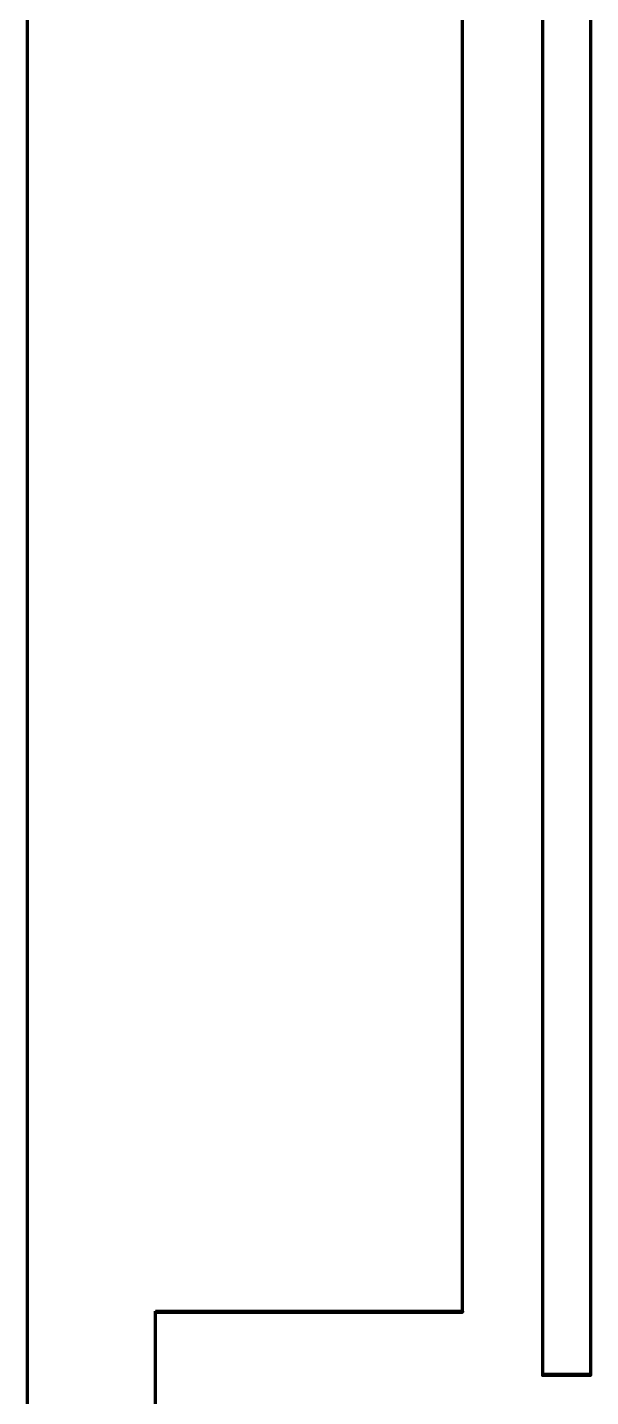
# Model space of a CAD drawing. Header units: millimetres. Extents: x 10 to 410, y 10 to 287.
# Drawn here: x 330.547 to 331.435, y 122.167 to 124.325 of the extents above; entities that cross this region are included whole.
import ezdxf

# ---------------------------------------------------------------- set-up
doc = ezdxf.new("R2010")
doc.units = ezdxf.units.MM
doc.layers.add('SECTION', color=1, linetype='CONTINUOUS', lineweight=70)

msp = doc.modelspace()

# ---------------------------------------------------------------- linework, layer by layer
at = {"layer": 'SECTION'}
for points in [[(331.3593, 127.8914), (331.3593, 127.6205), (331.3593, 127.3495), (331.3593, 127.0786), (331.3593, 126.8076), (331.3593, 126.5366), (331.3593, 126.2657), (331.3593, 125.9947), (331.3593, 125.7238), (331.3593, 125.4528), (331.3593, 125.1819), (331.3593, 124.9109), (331.3593, 124.64), (331.3593, 124.369), (331.3593, 124.0981), (331.3593, 123.8271), (331.3593, 123.5562), (331.3593, 123.2852), (331.3593, 123.0142), (331.3593, 122.7433), (331.3593, 122.4723), (331.3593, 122.2014)], [(331.435, 127.8914), (331.435, 127.6205), (331.435, 127.3495), (331.435, 127.0786), (331.435, 126.8076), (331.435, 126.5367), (331.435, 126.2657), (331.435, 125.9948), (331.435, 125.7238), (331.435, 125.4528), (331.435, 125.1819), (331.435, 124.9109), (331.435, 124.64), (331.435, 124.369), (331.435, 124.0981), (331.435, 123.8271), (331.435, 123.5562), (331.435, 123.2852), (331.435, 123.0143), (331.435, 122.7433), (331.435, 122.4723), (331.435, 122.2014)], [(331.435, 127.8901), (331.435, 127.6191), (331.435, 127.3482), (331.435, 127.0772), (331.435, 126.8063), (331.435, 126.5353), (331.435, 126.2644), (331.435, 125.9934), (331.435, 125.7224), (331.435, 125.4515), (331.435, 125.1805), (331.435, 124.9096), (331.435, 124.6386), (331.435, 124.3677), (331.435, 124.0967), (331.435, 123.8258), (331.435, 123.5548), (331.435, 123.2839), (331.435, 123.0129), (331.435, 122.7419), (331.435, 122.471), (331.435, 122.2)], [(331.2332, 122.3014), (331.2332, 122.6046), (331.2332, 122.9078), (331.2332, 123.211), (331.2332, 123.5142), (331.2332, 123.8174), (331.2332, 124.1206), (331.2332, 124.4238), (331.2332, 124.727), (331.2332, 125.0303), (331.2332, 125.3335), (331.2332, 125.6367), (331.2332, 125.9399), (331.2332, 126.2431), (331.2332, 126.5463), (331.2332, 126.8495), (331.2332, 127.1527), (331.2332, 127.4559), (331.2332, 127.7592)], [(331.2332, 122.3), (331.2332, 122.6032), (331.2332, 122.9064), (331.2332, 123.2096), (331.2332, 123.5129), (331.2332, 123.8161), (331.2332, 124.1193), (331.2332, 124.4225), (331.2332, 124.7257), (331.2332, 125.0289), (331.2332, 125.3321), (331.2332, 125.6353), (331.2332, 125.9385), (331.2332, 126.2418), (331.2332, 126.545), (331.2332, 126.8482), (331.2332, 127.1514), (331.2332, 127.4546), (331.2332, 127.7578)], [(330.547, 121.5013), (330.547, 121.6291), (330.547, 121.7569), (330.547, 121.8846), (330.547, 122.0124), (330.547, 122.1402), (330.547, 122.268), (330.547, 122.3958), (330.547, 122.5235), (330.547, 122.6513), (330.547, 122.7791), (330.547, 122.9069), (330.547, 123.0346), (330.547, 123.1624), (330.547, 123.2902), (330.547, 123.418), (330.547, 123.5458), (330.547, 123.6735), (330.547, 123.8013), (330.547, 123.9291), (330.547, 124.0569), (330.547, 124.1846), (330.547, 124.3124), (330.547, 124.4402)], [(330.547, 121.5008), (330.547, 121.6286), (330.547, 121.7564), (330.547, 121.8841), (330.547, 122.0119), (330.547, 122.1397), (330.547, 122.2675), (330.547, 122.3953), (330.547, 122.523), (330.547, 122.6508), (330.547, 122.7786), (330.547, 122.9064), (330.547, 123.0341), (330.547, 123.1619), (330.547, 123.2897), (330.547, 123.4175), (330.547, 123.5453), (330.547, 123.673), (330.547, 123.8008), (330.547, 123.9286), (330.547, 124.0564), (330.547, 124.1841), (330.547, 124.3119), (330.547, 124.4397)], [(330.7488, 122.3013), (330.7645, 122.3013), (330.7801, 122.3013), (330.7957, 122.3013), (330.8113, 122.3013), (330.827, 122.3013), (330.8426, 122.3013), (330.8582, 122.3013), (330.8738, 122.3013), (330.8895, 122.3013), (330.9051, 122.3013), (330.9207, 122.3013), (330.9363, 122.3013), (330.9519, 122.3013), (330.9676, 122.3013), (330.9832, 122.3013), (330.9988, 122.3013), (331.0144, 122.3013), (331.0301, 122.3013), (331.0457, 122.3013), (331.0613, 122.3013), (331.0769, 122.3013), (331.0925, 122.3013), (331.1082, 122.3013), (331.1238, 122.3013), (331.1394, 122.3013), (331.155, 122.3013), (331.1707, 122.3014), (331.1863, 122.3014), (331.2019, 122.3014), (331.2175, 122.3014), (331.2332, 122.3014)], [(330.7488, 122.1465), (330.7488, 122.1723), (330.7488, 122.1981), (330.7488, 122.2239), (330.7488, 122.2497), (330.7488, 122.2755), (330.7488, 122.3013)], [(330.7489, 122.3), (330.7489, 122.3), (330.7489, 122.3), (330.7489, 122.3), (330.7489, 122.3), (330.7489, 122.3), (330.7489, 122.3), (330.7489, 122.3), (330.7489, 122.3), (330.7489, 122.3), (330.7489, 122.3), (330.7489, 122.3001), (330.7489, 122.3001), (330.7488, 122.3001), (330.7488, 122.3001), (330.7488, 122.3001), (330.7488, 122.3001), (330.7488, 122.3001), (330.7488, 122.3001), (330.7488, 122.3001), (330.7488, 122.3001), (330.7488, 122.3001), (330.7488, 122.3002), (330.7488, 122.3002), (330.7488, 122.3002), (330.7488, 122.3002), (330.7488, 122.3002), (330.7488, 122.3002), (330.7488, 122.3002), (330.7488, 122.3002), (330.7488, 122.3002), (330.7488, 122.3002)], [(331.2332, 122.3014), (331.2332, 122.3013), (331.2332, 122.3013), (331.2332, 122.3012), (331.2332, 122.3012), (331.2332, 122.3011), (331.2332, 122.3011), (331.2332, 122.3011), (331.2332, 122.301), (331.2332, 122.301), (331.2332, 122.3009), (331.2332, 122.3009), (331.2332, 122.3008), (331.2332, 122.3008), (331.2332, 122.3007), (331.2332, 122.3007), (331.2332, 122.3007), (331.2332, 122.3006), (331.2332, 122.3006), (331.2332, 122.3005), (331.2332, 122.3005), (331.2332, 122.3004), (331.2332, 122.3004), (331.2332, 122.3004), (331.2332, 122.3003), (331.2332, 122.3003), (331.2332, 122.3002), (331.2332, 122.3002), (331.2332, 122.3001), (331.2332, 122.3001), (331.2332, 122.3001), (331.2332, 122.3)], [(330.7489, 122.3), (330.7645, 122.3), (330.7801, 122.3), (330.7957, 122.3), (330.8113, 122.3), (330.827, 122.3), (330.8426, 122.3), (330.8582, 122.3), (330.8738, 122.3), (330.8895, 122.3), (330.9051, 122.3), (330.9207, 122.3), (330.9363, 122.3), (330.952, 122.3), (330.9676, 122.3), (330.9832, 122.3), (330.9988, 122.3), (331.0144, 122.3), (331.0301, 122.3), (331.0457, 122.3), (331.0613, 122.3), (331.0769, 122.3), (331.0926, 122.3), (331.1082, 122.3), (331.1238, 122.3), (331.1394, 122.3), (331.1551, 122.3), (331.1707, 122.3), (331.1863, 122.3), (331.2019, 122.3), (331.2175, 122.3), (331.2332, 122.3)], [(330.7489, 122.1551), (330.7489, 122.1792), (330.7489, 122.2034), (330.7489, 122.2275), (330.7489, 122.2517), (330.7489, 122.2758), (330.7489, 122.3)], [(331.3593, 122.2014), (331.3593, 122.2013), (331.3593, 122.2013), (331.3593, 122.2012), (331.3593, 122.2012), (331.3593, 122.2012), (331.3593, 122.2011), (331.3593, 122.2011), (331.3593, 122.201), (331.3593, 122.201), (331.3593, 122.2009), (331.3593, 122.2009), (331.3593, 122.2009), (331.3593, 122.2008), (331.3593, 122.2008), (331.3593, 122.2007), (331.3593, 122.2007), (331.3593, 122.2006), (331.3593, 122.2006), (331.3593, 122.2006), (331.3593, 122.2005), (331.3593, 122.2005), (331.3593, 122.2004), (331.3593, 122.2004), (331.3593, 122.2003), (331.3593, 122.2003), (331.3593, 122.2002), (331.3593, 122.2002), (331.3593, 122.2002), (331.3593, 122.2001), (331.3593, 122.2001), (331.3593, 122.2)], [(331.435, 122.2014), (331.4325, 122.2014), (331.4301, 122.2014), (331.4276, 122.2014), (331.4252, 122.2014), (331.4227, 122.2014), (331.4203, 122.2014), (331.4179, 122.2014), (331.4154, 122.2014), (331.413, 122.2014), (331.4105, 122.2014), (331.4081, 122.2014), (331.4057, 122.2014), (331.4032, 122.2014), (331.4008, 122.2014), (331.3983, 122.2014), (331.3959, 122.2014), (331.3935, 122.2014), (331.391, 122.2014), (331.3886, 122.2014), (331.3861, 122.2014), (331.3837, 122.2014), (331.3813, 122.2014), (331.3788, 122.2014), (331.3764, 122.2014), (331.3739, 122.2014), (331.3715, 122.2014), (331.369, 122.2014), (331.3666, 122.2014), (331.3642, 122.2014), (331.3617, 122.2014), (331.3593, 122.2014)], [(331.435, 122.2), (331.4325, 122.2), (331.4301, 122.2), (331.4276, 122.2), (331.4252, 122.2), (331.4228, 122.2), (331.4203, 122.2), (331.4179, 122.2), (331.4154, 122.2), (331.413, 122.2), (331.4106, 122.2), (331.4081, 122.2), (331.4057, 122.2), (331.4032, 122.2), (331.4008, 122.2), (331.3983, 122.2), (331.3959, 122.2), (331.3935, 122.2), (331.391, 122.2), (331.3886, 122.2), (331.3861, 122.2), (331.3837, 122.2), (331.3813, 122.2), (331.3788, 122.2), (331.3764, 122.2), (331.3739, 122.2), (331.3715, 122.2), (331.3691, 122.2), (331.3666, 122.2), (331.3642, 122.2), (331.3617, 122.2), (331.3593, 122.2)], [(331.435, 122.2014), (331.435, 122.2013), (331.435, 122.2013), (331.435, 122.2013), (331.435, 122.2012), (331.435, 122.2012), (331.435, 122.2011), (331.435, 122.2011), (331.435, 122.201), (331.435, 122.201), (331.435, 122.201), (331.435, 122.2009), (331.435, 122.2009), (331.435, 122.2008), (331.435, 122.2008), (331.435, 122.2007), (331.435, 122.2007), (331.435, 122.2006), (331.435, 122.2006), (331.435, 122.2006), (331.435, 122.2005), (331.435, 122.2005), (331.435, 122.2004), (331.435, 122.2004), (331.435, 122.2003), (331.435, 122.2003), (331.435, 122.2003), (331.435, 122.2002), (331.435, 122.2002), (331.435, 122.2001), (331.435, 122.2001), (331.435, 122.2)]]:
    msp.add_lwpolyline(points, dxfattribs=at)

doc.saveas('drawing.dxf')
